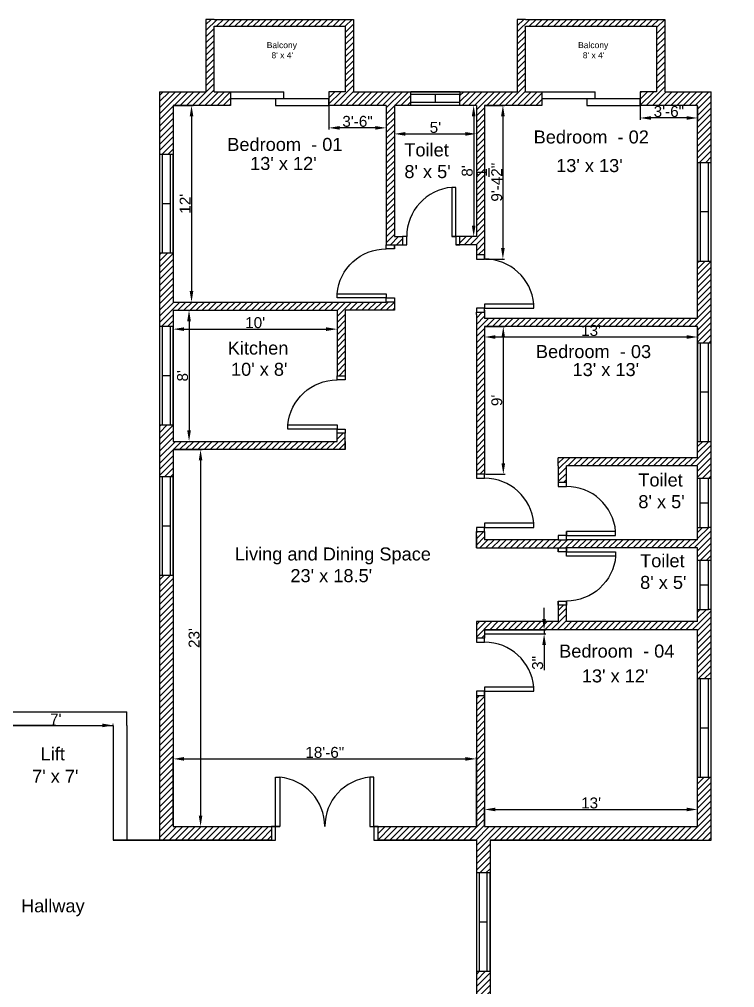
# Model space of a CAD drawing. Header units: inches. Extents: x 61297 to 163996, y 9483 to 32239.
# Drawn here: x 79090 to 79614, y 19023 to 19732 of the extents above; entities that cross this region are included whole.
import ezdxf

# ---------------------------------------------------------------- set-up
doc = ezdxf.new("R2010")
doc.units = ezdxf.units.IN
for name, color, linetype in [('door', 80, 'Continuous'), ('Doors', 230, 'Continuous'), ('Hatches', 130, 'Continuous'), ('Toiler Window', 30, 'Continuous'), ('Windows', 30, 'Continuous')]:
    doc.layers.add(name, color=color, linetype=linetype)
doc.styles.get("Standard").update_dxf_attribs({"font": 'arial.ttf'})
doc.dimstyles.new('ISO-25', dxfattribs={"dimtxt": 8, "dimasz": 8, "dimexe": 1.25, "dimexo": 0.625, "dimtad": 1, "dimlunit": 4, "dimtxsty": 'Standard', "dimcen": 2.5, "dimadec": 0, "dimazin": 0, "dimtfac": 1, "dimtmove": 0, "dimatfit": 3, "dimfxl": 1, "dimarcsym": 0})

# ---------------------------------------------------------------- blocks, each defined once
blk = doc.blocks.new('Door_Sing')
at = {"layer": 'Doors'}
for points in [[(-3, 6), (-3, 42), (-6, 42), (-6, 6), (-3, 6)], [(-38.98, 0), (-38.98, 6), (-41.98, 6), (-41.98, 0), (-38.98, 0)]]:
    blk.add_lwpolyline(points, dxfattribs=at)
blk.add_lwpolyline([(-3, 0), (0, 0), (0, 6), (-3, 6)], close=True, dxfattribs=at)
blk.add_arc((-2.84, 6), 36.14, 95.01978, 180, dxfattribs=at)
blk = doc.blocks.new('Window_Large')
at = {"layer": 'Windows'}
for p, q in [((72, 10), (0, 10)), ((0, 10), (0, 0)), ((72, 8), (0, 8)), ((36, 8), (36, 2)), ((72, 0), (72, 10)), ((0, 2), (72, 2)), ((0, 0), (72, 0))]:
    blk.add_line(p, q, dxfattribs=at)
blk = doc.blocks.new('*D67')
at = {"color": 0, "lineweight": -2, "transparency": 16777216}
for p, q in [((79203.68, 19669.11), (79217.71, 19669.11)), ((79216.46, 19661.11), (79216.46, 19533.11)), ((79203.68, 19525.11), (79217.71, 19525.11))]:
    blk.add_line(p, q, dxfattribs=at)
at = {"color": 0, "transparency": 16777216}
for points in [[(79215.13, 19661.11), (79217.79, 19661.11), (79216.46, 19669.11)], [(79215.13, 19533.11), (79217.79, 19533.11), (79216.46, 19525.11)]]:
    blk.add_solid(points, dxfattribs=at)
at = {"color": 0, "transparency": 16777216, "insert": (79211.82, 19597.11), "char_height": 8, "attachment_point": 5, "rotation": 90}
blk.add_mtext("12'", dxfattribs=at)
blk = doc.blocks.new('*D68')
at = {"color": 0, "lineweight": -2, "transparency": 16777216}
for p, q in [((79317.03, 19668.49), (79317.03, 19651.42)), ((79359.05, 19668.49), (79359.05, 19651.42)), ((79351.05, 19652.67), (79325.03, 19652.67))]:
    blk.add_line(p, q, dxfattribs=at)
at = {"color": 0, "transparency": 16777216}
for points in [[(79325.03, 19654), (79325.03, 19651.34), (79317.03, 19652.67)], [(79351.05, 19654), (79351.05, 19651.34), (79359.05, 19652.67)]]:
    blk.add_solid(points, dxfattribs=at)
at = {"color": 0, "transparency": 16777216, "insert": (79338.04, 19657.38), "char_height": 8, "attachment_point": 5}
blk.add_mtext('3\'-6"', dxfattribs=at)
blk = doc.blocks.new('*D69')
at = {"color": 0, "lineweight": -2, "transparency": 16777216}
for p, q in [((79545.03, 19668.49), (79545.03, 19658.65)), ((79587.05, 19668.49), (79587.05, 19658.65)), ((79579.05, 19659.9), (79553.03, 19659.9))]:
    blk.add_line(p, q, dxfattribs=at)
at = {"color": 0, "transparency": 16777216}
for points in [[(79553.03, 19661.23), (79553.03, 19658.57), (79545.03, 19659.9)], [(79579.05, 19661.23), (79579.05, 19658.57), (79587.05, 19659.9)]]:
    blk.add_solid(points, dxfattribs=at)
at = {"color": 0, "transparency": 16777216, "insert": (79566.04, 19664.61), "char_height": 8, "attachment_point": 5}
blk.add_mtext('3\'-6"', dxfattribs=at)
blk = doc.blocks.new('*D70')
at = {"color": 0, "lineweight": -2, "transparency": 16777216}
for p, q in [((79431.68, 19669.11), (79445.73, 19669.11)), ((79444.48, 19661.11), (79444.48, 19564.6)), ((79431.68, 19556.6), (79445.73, 19556.6))]:
    blk.add_line(p, q, dxfattribs=at)
at = {"color": 0, "transparency": 16777216}
for points in [[(79443.15, 19661.11), (79445.82, 19661.11), (79444.48, 19669.11)], [(79443.15, 19564.6), (79445.82, 19564.6), (79444.48, 19556.6)]]:
    blk.add_solid(points, dxfattribs=at)
at = {"color": 0, "transparency": 16777216, "insert": (79434.42, 19612.86), "char_height": 8, "attachment_point": 5, "rotation": 90}
blk.add_mtext('9\'-4{\\H1x;\\S1/2;}"', dxfattribs=at)
blk = doc.blocks.new('*D71')
at = {"color": 0, "lineweight": -2, "transparency": 16777216}
for p, q in [((79203.68, 19519.11), (79215.89, 19519.11)), ((79214.64, 19511.11), (79214.64, 19431.11)), ((79203.68, 19423.11), (79215.89, 19423.11))]:
    blk.add_line(p, q, dxfattribs=at)
at = {"color": 0, "transparency": 16777216}
for points in [[(79213.31, 19511.11), (79215.97, 19511.11), (79214.64, 19519.11)], [(79213.31, 19431.11), (79215.97, 19431.11), (79214.64, 19423.11)]]:
    blk.add_solid(points, dxfattribs=at)
at = {"color": 0, "transparency": 16777216, "insert": (79209.93, 19471.11), "char_height": 8, "attachment_point": 5, "rotation": 90}
blk.add_mtext("8'", dxfattribs=at)
blk = doc.blocks.new('*D72')
at = {"color": 0, "lineweight": -2, "transparency": 16777216}
for p, q in [((79203.05, 19518.49), (79203.05, 19504.04)), ((79323.05, 19518.49), (79323.05, 19504.04)), ((79211.05, 19505.29), (79315.05, 19505.29))]:
    blk.add_line(p, q, dxfattribs=at)
at = {"color": 0, "transparency": 16777216}
for points in [[(79211.05, 19506.62), (79211.05, 19503.95), (79203.05, 19505.29)], [(79315.05, 19506.62), (79315.05, 19503.95), (79323.05, 19505.29)]]:
    blk.add_solid(points, dxfattribs=at)
at = {"color": 0, "transparency": 16777216, "insert": (79263.05, 19510), "char_height": 8, "attachment_point": 5}
blk.add_mtext("10'", dxfattribs=at)
blk = doc.blocks.new('*D73')
at = {"color": 0, "lineweight": -2, "transparency": 16777216}
for p, q in [((79431.05, 19506.49), (79431.05, 19498.28)), ((79587.05, 19506.49), (79587.05, 19498.28)), ((79579.05, 19499.53), (79439.05, 19499.53))]:
    blk.add_line(p, q, dxfattribs=at)
at = {"color": 0, "transparency": 16777216}
for points in [[(79439.05, 19500.86), (79439.05, 19498.19), (79431.05, 19499.53)], [(79579.05, 19500.86), (79579.05, 19498.19), (79587.05, 19499.53)]]:
    blk.add_solid(points, dxfattribs=at)
at = {"color": 0, "transparency": 16777216, "insert": (79509.05, 19504.24), "char_height": 8, "attachment_point": 5}
blk.add_mtext("13'", dxfattribs=at)
blk = doc.blocks.new('*D74')
at = {"color": 0, "lineweight": -2, "transparency": 16777216}
for p, q in [((79431.68, 19507.11), (79446.03, 19507.11)), ((79444.78, 19499.11), (79444.78, 19407.11)), ((79431.68, 19399.11), (79446.03, 19399.11))]:
    blk.add_line(p, q, dxfattribs=at)
at = {"color": 0, "transparency": 16777216}
for points in [[(79443.44, 19499.11), (79446.11, 19499.11), (79444.78, 19507.11)], [(79443.44, 19407.11), (79446.11, 19407.11), (79444.78, 19399.11)]]:
    blk.add_solid(points, dxfattribs=at)
at = {"color": 0, "transparency": 16777216, "insert": (79440.07, 19453.11), "char_height": 8, "attachment_point": 5, "rotation": 90}
blk.add_mtext("9'", dxfattribs=at)
blk = doc.blocks.new('*D75')
at = {"color": 0, "lineweight": -2, "transparency": 16777216}
for p, q in [((79474.66, 19293.11), (79474.66, 19301.11)), ((79431.68, 19285.11), (79475.91, 19285.11)), ((79474.66, 19285.11), (79474.66, 19282.11)), ((79431.68, 19282.11), (79475.91, 19282.11)), ((79474.66, 19274.11), (79474.66, 19255.67))]:
    blk.add_line(p, q, dxfattribs=at)
at = {"color": 0, "transparency": 16777216}
for points in [[(79473.33, 19293.11), (79476, 19293.11), (79474.66, 19285.11)], [(79473.33, 19274.11), (79476, 19274.11), (79474.66, 19282.11)]]:
    blk.add_solid(points, dxfattribs=at)
at = {"color": 0, "transparency": 16777216, "insert": (79469.95, 19260.89), "char_height": 8, "attachment_point": 5, "rotation": 90}
blk.add_mtext('3"', dxfattribs=at)
blk = doc.blocks.new('*D76')
at = {"color": 0, "lineweight": -2, "transparency": 16777216}
for p, q in [((79431.05, 19141.74), (79431.05, 19154.81)), ((79439.05, 19153.56), (79579.05, 19153.56)), ((79587.05, 19141.74), (79587.05, 19154.81))]:
    blk.add_line(p, q, dxfattribs=at)
at = {"color": 0, "transparency": 16777216}
for points in [[(79439.05, 19154.9), (79439.05, 19152.23), (79431.05, 19153.56)], [(79579.05, 19154.9), (79579.05, 19152.23), (79587.05, 19153.56)]]:
    blk.add_solid(points, dxfattribs=at)
at = {"color": 0, "transparency": 16777216, "insert": (79509.05, 19158.28), "char_height": 8, "attachment_point": 5}
blk.add_mtext("13'", dxfattribs=at)
blk = doc.blocks.new('*D78')
at = {"color": 0, "lineweight": -2, "transparency": 16777216}
for p, q in [((79203.68, 19417.11), (79224.33, 19417.11)), ((79223.08, 19409.11), (79223.08, 19149.11)), ((79203.68, 19141.11), (79224.33, 19141.11))]:
    blk.add_line(p, q, dxfattribs=at)
at = {"color": 0, "transparency": 16777216}
for points in [[(79221.75, 19409.11), (79224.41, 19409.11), (79223.08, 19417.11)], [(79221.75, 19149.11), (79224.41, 19149.11), (79223.08, 19141.11)]]:
    blk.add_solid(points, dxfattribs=at)
at = {"color": 0, "transparency": 16777216, "insert": (79218.37, 19279.11), "char_height": 8, "attachment_point": 5, "rotation": 90}
blk.add_mtext("23'", dxfattribs=at)
blk = doc.blocks.new('Toilet Window')
for p, q in [((82016.8, 16081.38), (82016.8, 16117.38)), ((82016.8, 16117.38), (82026.8, 16117.38)), ((82018.8, 16081.38), (82018.8, 16117.38)), ((82024.8, 16081.38), (82024.8, 16117.38)), ((82026.8, 16081.38), (82026.8, 16117.38)), ((82018.8, 16099.38), (82024.8, 16099.38)), ((82016.8, 16081.38), (82018.8, 16081.38)), ((82018.8, 16081.38), (82024.8, 16081.38)), ((82026.8, 16081.38), (82024.8, 16081.38))]:
    blk.add_line(p, q)
blk = doc.blocks.new('*D79')
at = {"color": 0, "lineweight": -2, "transparency": 16777216}
for p, q in [((79365.05, 19668.49), (79365.05, 19647.01)), ((79425.05, 19668.49), (79425.05, 19647.01)), ((79373.05, 19648.26), (79417.05, 19648.26))]:
    blk.add_line(p, q, dxfattribs=at)
at = {"color": 0, "transparency": 16777216}
for points in [[(79373.05, 19649.59), (79373.05, 19646.92), (79365.05, 19648.26)], [(79417.05, 19649.59), (79417.05, 19646.92), (79425.05, 19648.26)]]:
    blk.add_solid(points, dxfattribs=at)
at = {"color": 0, "transparency": 16777216, "insert": (79395.05, 19652.95), "char_height": 8, "attachment_point": 5}
blk.add_mtext("5'", dxfattribs=at)
blk = doc.blocks.new('*D80')
at = {"color": 0, "lineweight": -2, "transparency": 16777216}
for p, q in [((79424.43, 19669.11), (79421.84, 19669.11)), ((79423.09, 19661.11), (79423.09, 19581.11)), ((79424.43, 19573.11), (79421.84, 19573.11))]:
    blk.add_line(p, q, dxfattribs=at)
at = {"color": 0, "transparency": 16777216}
for points in [[(79421.76, 19661.11), (79424.42, 19661.11), (79423.09, 19669.11)], [(79421.76, 19581.11), (79424.42, 19581.11), (79423.09, 19573.11)]]:
    blk.add_solid(points, dxfattribs=at)
at = {"color": 0, "transparency": 16777216, "insert": (79418.38, 19621.11), "char_height": 8, "attachment_point": 5, "rotation": 90}
blk.add_mtext("8'", dxfattribs=at)
blk = doc.blocks.new('*D85')
at = {"color": 0, "lineweight": -2, "transparency": 16777216}
for p, q in [((79075.05, 19215.74), (79075.05, 19216.36)), ((79083.05, 19215.11), (79151.05, 19215.11)), ((79159.05, 19215.74), (79159.05, 19216.36))]:
    blk.add_line(p, q, dxfattribs=at)
at = {"color": 0, "transparency": 16777216}
for points in [[(79083.05, 19216.45), (79083.05, 19213.78), (79075.05, 19215.11)], [(79151.05, 19216.45), (79151.05, 19213.78), (79159.05, 19215.11)]]:
    blk.add_solid(points, dxfattribs=at)
at = {"color": 0, "transparency": 16777216, "insert": (79117.05, 19219.74), "char_height": 8, "attachment_point": 5}
blk.add_mtext("7'", dxfattribs=at)
blk = doc.blocks.new('*D86')
at = {"color": 0, "lineweight": -2, "transparency": 16777216}
for p, q in [((79203.05, 19141.74), (79203.05, 19191.86)), ((79211.05, 19190.61), (79417.05, 19190.61)), ((79425.05, 19141.74), (79425.05, 19191.86))]:
    blk.add_line(p, q, dxfattribs=at)
at = {"color": 0, "transparency": 16777216}
for points in [[(79211.05, 19191.95), (79211.05, 19189.28), (79203.05, 19190.61)], [(79417.05, 19191.95), (79417.05, 19189.28), (79425.05, 19190.61)]]:
    blk.add_solid(points, dxfattribs=at)
at = {"color": 0, "transparency": 16777216, "insert": (79314.05, 19195.32), "char_height": 8, "attachment_point": 5}
blk.add_mtext('18\'-6"', dxfattribs=at)

msp = doc.modelspace()

# ---------------------------------------------------------------- hatches: boundary and pattern name
at = {"layer": 'Hatches'}
h = msp.add_hatch(dxfattribs=at)
h.set_pattern_fill('ANSI31', color=256)
h.paths.add_polyline_path([(78689.062, 19674.113), (78689.051, 19674.113), (78689.051, 19679.113), (78677.051, 19679.113), (78677.051, 19727.113), (78773.051, 19727.113), (78773.051, 19679.113), (78761.051, 19679.113), (78761.039, 19674.113), (78761.051, 19674.113), (78761.051, 19669.113), (78803.051, 19669.113), (78803.051, 19559.602), (78809.051, 19559.602), (78809.051, 19567.113), (78812.051, 19567.113), (78815.051, 19567.113), (78815.051, 19573.113), (78809.051, 19573.113), (78809.051, 19669.113), (78821.051, 19669.113), (78821.051, 19679.113), (78778.051, 19679.113), (78778.051, 19732.113), (78672.051, 19732.113), (78672.051, 19679.113), (78647.051, 19679.113), (78637.051, 19679.113), (78637.051, 19627.113), (78647.051, 19627.113), (78647.051, 19669.113), (78689.074, 19669.113)])
h.paths.add_polyline_path([(78647.051, 19555.113), (78637.051, 19555.113), (78637.051, 19495.113), (78647.051, 19495.113), (78647.051, 19507.113), (78803.051, 19507.113), (78803.051, 19411.113), (78803.051, 19405.113), (78803.051, 19399.113), (78809.051, 19399.113), (78809.051, 19516.113), (78809.051, 19517.625), (78803.051, 19517.625), (78803.051, 19513.113), (78647.051, 19513.113)])
h.paths.add_polyline_path([(78917.062, 19674.113), (78917.051, 19674.113), (78917.051, 19679.113), (78905.051, 19679.113), (78905.051, 19727.113), (79001.051, 19727.113), (79001.051, 19679.113), (78989.051, 19679.113), (78989.051, 19669.113), (79031.051, 19669.113), (79031.051, 19633.113), (79041.051, 19633.113), (79041.051, 19679.113), (79007.051, 19679.113), (79007.051, 19732.113), (79001.051, 19732.113), (78905.051, 19732.113), (78899.051, 19732.113), (78899.051, 19679.113), (78857.051, 19679.113), (78857.051, 19677.113), (78857.051, 19671.113), (78857.051, 19669.113), (78869.051, 19669.113), (78869.051, 19573.113), (78857.027, 19573.113), (78857.027, 19567.113), (78875.051, 19567.113), (78875.051, 19669.113), (78917.074, 19669.113)])
h.paths.add_polyline_path([(79041.051, 19561.113), (79031.051, 19561.113), (79031.051, 19525.113), (78875.051, 19525.113), (78869.051, 19525.137), (78869.051, 19519.113), (78905.051, 19519.113), (78905.051, 19471.113), (78911.051, 19471.113), (78911.051, 19519.113), (79031.051, 19519.113), (79031.051, 19507.113), (79041.051, 19507.113)])
h.paths.add_polyline_path([(79041.051, 19435.113), (79031.051, 19435.113), (79031.051, 19423.113), (78911.051, 19423.113), (78911.051, 19429.137), (78905.051, 19429.137), (78905.051, 19426.113), (78905.051, 19417.113), (79031.051, 19417.113), (79031.051, 19397.113), (79041.051, 19397.113)])
h.paths.add_polyline_path([(78749.051, 19411.113), (78647.051, 19411.113), (78647.051, 19423.113), (78637.051, 19423.113), (78637.051, 19396.113), (78647.051, 19396.113), (78647.051, 19405.113), (78743.051, 19405.113), (78743.051, 19399.09), (78749.051, 19399.09), (78749.051, 19405.113)])
h.paths.add_polyline_path([(78809.051, 19357.137), (78803.051, 19357.137), (78803.051, 19351.113), (78749.051, 19351.113), (78749.051, 19354.113), (78749.051, 19357.113), (78743.051, 19357.113), (78743.051, 19351.113), (78647.051, 19351.113), (78647.051, 19360.113), (78645.051, 19360.113), (78639.051, 19360.113), (78637.051, 19360.113), (78637.051, 19336.113), (78647.051, 19336.113), (78647.051, 19345.113), (78743.051, 19345.113), (78749.051, 19345.113), (78809.051, 19345.113)])
h.paths.add_polyline_path([(78809.051, 19291.113), (78803.051, 19291.113), (78749.051, 19291.113), (78749.051, 19303.137), (78743.051, 19303.137), (78743.051, 19291.113), (78647.051, 19291.113), (78647.051, 19300.113), (78645.051, 19300.113), (78639.051, 19300.113), (78637.051, 19300.113), (78637.051, 19131.113), (78647.051, 19131.113), (78799.051, 19131.113), (78799.051, 19107.113), (78809.051, 19107.113), (78809.051, 19131.113), (78881.074, 19131.113), (78881.074, 19141.113), (78809.051, 19141.113), (78809.051, 19237.113), (78803.051, 19237.113), (78803.051, 19141.113), (78647.051, 19141.113), (78647.051, 19285.113), (78803.051, 19285.113), (78803.051, 19279.09), (78809.051, 19279.09)])
h.paths.add_polyline_path([(79041.051, 19325.113), (79031.051, 19325.113), (79031.051, 19141.113), (78959.027, 19141.113), (78959.027, 19135.113), (78959.027, 19131.113), (79041.051, 19131.113)])
h.paths.add_polyline_path([(78809.051, 19035.113), (78799.051, 19035.113), (78799.051, 19011.113), (78647.051, 19011.113), (78637.051, 19011.113), (78637.051, 18842.113), (78647.051, 18842.113), (78647.051, 18851.113), (78743.051, 18851.113), (78743.051, 18839.09), (78749.051, 18839.09), (78749.051, 18851.113), (78803.051, 18851.113), (78809.051, 18851.113), (78809.051, 18863.137), (78803.051, 18863.137), (78803.051, 18860.113), (78803.051, 18857.113), (78647.051, 18857.113), (78647.051, 19001.113), (78803.051, 19001.113), (78803.051, 18905.113), (78809.051, 18905.113), (78809.051, 19001.113), (78881.074, 19001.113), (78881.074, 19011.113), (78809.051, 19011.113)])
h.paths.add_polyline_path([(79041.051, 19011.113), (78959.027, 19011.113), (78959.027, 19007.113), (78959.027, 19001.113), (79031.051, 19001.113), (79031.051, 18817.113), (79041.051, 18817.113), (79041.051, 18827.113), (79081.051, 18827.113), (79081.051, 18837.113), (79041.051, 18837.113)])
h.paths.add_polyline_path([(79275.074, 19007.113), (79275.074, 19011.113), (79193.051, 19011.113), (79193.051, 18837.113), (79153.051, 18837.113), (79153.051, 18827.113), (79193.051, 18827.113), (79193.051, 18817.113), (79203.051, 18817.113), (79203.051, 19001.113), (79275.074, 19001.113)])
h.paths.add_polyline_path([(78647.051, 18806.113), (78645.051, 18806.113), (78639.051, 18806.113), (78637.051, 18806.113), (78637.051, 18782.113), (78647.051, 18782.113), (78647.051, 18791.113), (78743.051, 18791.113), (78749.051, 18791.113), (78803.051, 18791.113), (78803.051, 18785.09), (78809.051, 18785.09), (78809.051, 18797.113), (78749.051, 18797.113), (78743.051, 18797.113), (78647.051, 18797.113)])
h.paths.add_polyline_path([(78749.051, 18749.137), (78743.051, 18749.137), (78743.051, 18737.113), (78647.051, 18737.113), (78647.051, 18746.113), (78645.051, 18746.113), (78639.051, 18746.113), (78637.051, 18746.113), (78637.051, 18719.113), (78647.051, 18719.113), (78647.051, 18731.113), (78749.051, 18731.113), (78749.051, 18737.113)])
h.paths.add_polyline_path([(78809.051, 18743.113), (78803.051, 18743.113), (78803.051, 18737.113), (78803.051, 18731.113), (78803.051, 18635.113), (78647.051, 18635.113), (78647.051, 18647.113), (78637.051, 18647.113), (78637.051, 18587.113), (78647.051, 18587.113), (78647.051, 18629.113), (78803.051, 18629.113), (78803.051, 18624.602), (78809.051, 18624.602), (78809.051, 18626.113)])
h.paths.add_polyline_path([(78689.074, 18473.113), (78647.051, 18473.113), (78647.051, 18515.113), (78637.051, 18515.113), (78637.051, 18463.113), (78672.051, 18463.113), (78672.051, 18410.113), (78677.051, 18410.113), (78773.051, 18410.113), (78778.051, 18410.113), (78778.051, 18463.113), (78821.051, 18463.113), (78821.051, 18473.113), (78809.051, 18473.113), (78809.051, 18569.113), (78827.074, 18569.113), (78827.074, 18575.113), (78809.051, 18575.113), (78809.051, 18582.625), (78803.051, 18582.625), (78803.051, 18473.113), (78761.027, 18473.113), (78761.039, 18468.113), (78761.074, 18468.113), (78761.074, 18463.113), (78773.051, 18463.113), (78773.051, 18415.113), (78677.051, 18415.113), (78677.051, 18463.113), (78689.051, 18463.113)])
h.paths.add_polyline_path([(78917.074, 18473.113), (78875.051, 18473.113), (78875.051, 18575.113), (78869.051, 18575.113), (78869.051, 18569.113), (78869.051, 18473.113), (78857.051, 18473.113), (78857.051, 18471.113), (78857.051, 18465.113), (78857.051, 18463.113), (78900.051, 18463.113), (78900.051, 18410.113), (78905.051, 18410.113), (79001.051, 18410.113), (79006.051, 18410.113), (79006.051, 18463.113), (79041.051, 18463.113), (79041.051, 18509.113), (79031.051, 18509.113), (79031.051, 18473.113), (78989.027, 18473.113), (78989.039, 18468.113), (78989.074, 18468.113), (78989.074, 18463.113), (79001.051, 18463.113), (79001.051, 18415.113), (78905.051, 18415.113), (78905.051, 18463.113), (78917.051, 18463.113)])
h.paths.add_polyline_path([(79041.051, 18635.113), (79031.051, 18635.113), (79031.051, 18623.113), (78911.051, 18623.113), (78911.051, 18671.113), (78905.051, 18671.113), (78905.051, 18623.113), (78869.051, 18623.113), (78869.051, 18617.09), (78875.051, 18617.09), (79031.051, 18617.113), (79031.051, 18581.113), (79041.051, 18581.113)])
h.paths.add_polyline_path([(79041.051, 18745.113), (79031.051, 18745.113), (79031.051, 18725.113), (78905.051, 18725.113), (78905.051, 18713.09), (78911.051, 18713.09), (78911.051, 18719.113), (79031.051, 18719.113), (79031.051, 18707.113), (79041.051, 18707.113)])
h.paths.add_polyline_path([(79329.051, 18725.113), (79203.051, 18725.113), (79203.051, 18745.113), (79193.051, 18745.113), (79193.051, 18707.113), (79203.051, 18707.113), (79203.051, 18719.113), (79323.051, 18719.113), (79323.051, 18713.113), (79323.051, 18710.892), (79329.051, 18710.892)])
h.paths.add_polyline_path([(79203.051, 18617.113), (79359.051, 18617.113), (79365.051, 18617.09), (79365.051, 18623.113), (79329.051, 18623.113), (79329.051, 18668.915), (79323.051, 18668.915), (79323.051, 18623.113), (79203.051, 18623.113), (79203.051, 18635.113), (79193.051, 18635.113), (79193.051, 18581.113), (79203.051, 18581.113)])
h.paths.add_polyline_path([(79203.051, 18509.113), (79193.051, 18509.113), (79193.051, 18463.113), (79228.051, 18463.113), (79228.051, 18410.113), (79233.051, 18410.113), (79329.051, 18410.113), (79334.051, 18410.113), (79334.051, 18463.113), (79377.051, 18463.113), (79377.051, 18473.113), (79365.051, 18473.113), (79365.051, 18569.113), (79383.074, 18569.113), (79383.074, 18575.113), (79365.051, 18575.113), (79359.051, 18575.113), (79359.051, 18473.113), (79317.027, 18473.113), (79317.039, 18468.113), (79317.051, 18468.113), (79317.051, 18463.113), (79329.051, 18463.113), (79329.051, 18415.113), (79233.051, 18415.113), (79233.051, 18463.113), (79245.051, 18463.113), (79245.051, 18473.113), (79203.051, 18473.113)])
h.paths.add_polyline_path([(79473.074, 18473.113), (79431.051, 18473.113), (79431.051, 18582.625), (79425.051, 18582.625), (79425.051, 18575.113), (79425.051, 18569.113), (79425.051, 18473.113), (79413.051, 18473.113), (79413.051, 18471.113), (79413.051, 18465.113), (79413.051, 18463.113), (79456.051, 18463.113), (79456.051, 18410.113), (79461.051, 18410.113), (79557.051, 18410.113), (79562.051, 18410.113), (79562.051, 18463.113), (79597.051, 18463.113), (79597.051, 18515.113), (79587.051, 18515.113), (79587.051, 18473.113), (79545.027, 18473.113), (79545.039, 18468.113), (79545.074, 18468.113), (79545.074, 18463.113), (79557.051, 18463.113), (79557.051, 18415.113), (79461.051, 18415.113), (79461.051, 18463.113), (79473.051, 18463.113)])
h.paths.add_polyline_path([(79597.051, 18647.113), (79587.051, 18647.113), (79587.051, 18635.113), (79431.051, 18635.113), (79431.051, 18731.113), (79431.051, 18737.113), (79431.051, 18743.113), (79425.051, 18743.113), (79425.051, 18626.113), (79425.051, 18624.602), (79431.051, 18624.602), (79431.051, 18629.113), (79587.051, 18629.113), (79587.051, 18587.113), (79597.051, 18587.113)])
h.paths.add_polyline_path([(79597.051, 18746.113), (79595.051, 18746.113), (79589.051, 18746.113), (79587.051, 18746.113), (79587.051, 18737.113), (79491.051, 18737.113), (79491.051, 18749.137), (79485.051, 18749.137), (79485.051, 18737.113), (79485.051, 18731.113), (79587.051, 18731.113), (79587.051, 18719.113), (79597.051, 18719.113)])
h.paths.add_polyline_path([(79597.051, 18806.113), (79595.051, 18806.113), (79589.051, 18806.113), (79587.051, 18806.113), (79587.051, 18797.113), (79491.051, 18797.113), (79485.051, 18797.113), (79425.051, 18797.113), (79425.051, 18785.09), (79431.051, 18785.09), (79431.051, 18791.113), (79485.051, 18791.113), (79491.051, 18791.113), (79587.051, 18791.113), (79587.051, 18782.113), (79597.051, 18782.113)])
h.paths.add_polyline_path([(79597.051, 19011.113), (79587.051, 19011.113), (79435.051, 19011.113), (79435.051, 19035.113), (79425.051, 19035.113), (79425.051, 19011.113), (79353.027, 19011.113), (79353.027, 19001.113), (79425.051, 19001.113), (79425.051, 18905.113), (79431.051, 18905.113), (79431.051, 19001.113), (79587.051, 19001.113), (79587.051, 18965.113), (79597.051, 18965.113)])
h.paths.add_polyline_path([(79597.051, 18893.113), (79587.051, 18893.113), (79587.051, 18857.113), (79431.051, 18857.113), (79431.051, 18860.113), (79431.051, 18863.137), (79425.051, 18863.137), (79425.051, 18851.113), (79431.051, 18851.113), (79485.051, 18851.113), (79485.051, 18839.09), (79491.051, 18839.09), (79491.051, 18851.113), (79587.051, 18851.113), (79587.051, 18842.113), (79597.051, 18842.113)])
h.paths.add_polyline_path([(79377.051, 19679.113), (79335.051, 19679.113), (79335.051, 19732.113), (79329.051, 19732.113), (79233.051, 19732.113), (79227.051, 19732.113), (79227.051, 19679.113), (79193.051, 19679.113), (79193.051, 19633.113), (79203.051, 19633.113), (79203.051, 19669.113), (79245.074, 19669.113), (79245.062, 19674.113), (79245.051, 19674.113), (79245.051, 19679.113), (79233.051, 19679.113), (79233.051, 19727.113), (79329.051, 19727.113), (79329.051, 19679.113), (79317.051, 19679.113), (79317.039, 19674.113), (79317.051, 19674.113), (79317.051, 19669.113), (79359.051, 19669.113), (79359.051, 19567.113), (79365.051, 19567.113), (79368.051, 19567.113), (79371.051, 19567.113), (79371.051, 19573.113), (79365.051, 19573.113), (79365.051, 19669.113), (79377.051, 19669.113)])
h.paths.add_polyline_path([(79473.051, 19679.113), (79461.051, 19679.113), (79461.051, 19727.113), (79557.051, 19727.113), (79557.051, 19679.113), (79545.051, 19679.113), (79545.039, 19674.113), (79545.051, 19674.113), (79545.051, 19669.113), (79587.051, 19669.113), (79587.051, 19627.113), (79597.051, 19627.113), (79597.051, 19679.113), (79563.051, 19679.113), (79563.051, 19732.113), (79557.051, 19732.113), (79461.051, 19732.113), (79455.051, 19732.113), (79455.051, 19679.113), (79413.051, 19679.113), (79413.051, 19677.113), (79413.051, 19671.113), (79413.051, 19669.113), (79425.051, 19669.113), (79425.051, 19573.113), (79413.027, 19573.113), (79413.027, 19567.113), (79425.051, 19567.113), (79425.051, 19559.602), (79431.051, 19559.602), (79431.051, 19669.113), (79473.074, 19669.113), (79473.062, 19674.113), (79473.051, 19674.113)])
h.paths.add_polyline_path([(79597.051, 19555.113), (79587.051, 19555.113), (79587.051, 19513.113), (79431.051, 19513.113), (79431.051, 19517.625), (79425.051, 19517.625), (79425.051, 19516.113), (79425.051, 19399.113), (79431.051, 19399.113), (79431.051, 19507.113), (79587.051, 19507.113), (79587.051, 19495.113), (79597.051, 19495.113)])
h.paths.add_polyline_path([(79365.051, 19525.137), (79359.051, 19525.137), (79203.051, 19525.113), (79203.051, 19561.113), (79193.051, 19561.113), (79193.051, 19507.113), (79203.051, 19507.113), (79203.051, 19519.113), (79323.051, 19519.113), (79323.051, 19471.113), (79329.051, 19471.113), (79329.051, 19519.113), (79365.051, 19519.113)])
h.paths.add_polyline_path([(79329.051, 19429.137), (79323.051, 19429.137), (79323.051, 19423.113), (79203.051, 19423.113), (79203.051, 19435.113), (79193.051, 19435.113), (79193.051, 19397.113), (79203.051, 19397.113), (79203.051, 19417.113), (79329.051, 19417.113)])
h.paths.add_polyline_path([(79597.051, 19423.113), (79587.051, 19423.113), (79587.051, 19411.113), (79485.051, 19411.113), (79485.051, 19405.113), (79485.051, 19393.09), (79491.051, 19393.09), (79491.051, 19405.113), (79587.051, 19405.113), (79587.051, 19396.113), (79597.051, 19396.113)])
h.paths.add_polyline_path([(79597.051, 19360.113), (79595.051, 19360.113), (79589.051, 19360.113), (79587.051, 19360.113), (79587.051, 19351.113), (79491.051, 19351.113), (79485.051, 19351.113), (79431.051, 19351.113), (79431.051, 19357.137), (79425.051, 19357.137), (79425.051, 19345.113), (79485.051, 19345.113), (79491.051, 19345.113), (79587.051, 19345.113), (79587.051, 19336.113), (79597.051, 19336.113)])
h.paths.add_polyline_path([(79491.051, 19303.137), (79485.051, 19303.137), (79485.051, 19291.113), (79431.051, 19291.113), (79425.051, 19291.113), (79425.051, 19285.113), (79425.051, 19282.113), (79425.051, 19279.09), (79431.051, 19279.09), (79431.051, 19282.113), (79431.051, 19285.113), (79587.051, 19285.113), (79587.051, 19249.113), (79597.051, 19249.113), (79597.051, 19300.113), (79595.051, 19300.113), (79589.051, 19300.113), (79587.051, 19300.113), (79587.051, 19291.113), (79491.051, 19291.113)])
h.paths.add_polyline_path([(79597.051, 19177.113), (79587.051, 19177.113), (79587.051, 19141.113), (79431.051, 19141.113), (79431.051, 19237.113), (79425.051, 19237.113), (79425.051, 19141.113), (79353.027, 19141.113), (79353.027, 19131.113), (79425.051, 19131.113), (79425.051, 19107.113), (79435.051, 19107.113), (79435.051, 19131.113), (79587.051, 19131.113), (79597.051, 19131.113)])
h.paths.add_polyline_path([(79275.074, 19141.113), (79203.051, 19141.113), (79203.051, 19325.113), (79193.051, 19325.113), (79193.051, 19131.113), (79275.074, 19131.113), (79275.074, 19135.113)])
h.paths.add_polyline_path([(81197.051, 19549.113), (81197.051, 19555.113), (81191.051, 19555.113), (81191.051, 19549.113), (81047.051, 19549.113), (81047.051, 19579.113), (81037.051, 19579.113), (81037.051, 18463.113), (81997.051, 18463.113), (81997.051, 19300.113), (81995.051, 19300.113), (81989.051, 19300.113), (81987.051, 19300.113), (81987.051, 19291.113), (81987.051, 18473.113), (81047.051, 18473.113), (81047.051, 19543.113), (81191.051, 19543.113), (81197.051, 19543.113)])
h.paths.add_polyline_path([(81373.051, 19679.113), (81037.051, 19679.113), (81037.051, 19651.113), (81047.051, 19651.113), (81047.051, 19669.113), (81191.051, 19669.113), (81191.051, 19597.09), (81197.051, 19597.09), (81197.051, 19669.113), (81373.051, 19669.113)])
h.paths.add_polyline_path([(81867.051, 19679.113), (81661.051, 19679.113), (81661.051, 19669.113), (81813.051, 19669.113), (81813.051, 19504.09), (81819.051, 19504.09), (81819.051, 19669.113), (81867.051, 19669.113)])
h.paths.add_polyline_path([(81997.051, 19471.113), (81987.051, 19471.113), (81987.051, 19453.113), (81819.051, 19453.113), (81819.051, 19462.113), (81813.051, 19462.113), (81813.051, 19447.113), (81837.051, 19447.113), (81837.051, 19435.113), (81843.051, 19435.113), (81843.051, 19447.113), (81987.051, 19447.113), (81987.051, 19435.113), (81997.051, 19435.113)], flags=17)
h.paths.add_polyline_path([(81997.051, 19363.113), (81987.051, 19363.113), (81987.051, 19351.113), (81843.051, 19351.113), (81843.051, 19393.137), (81837.051, 19393.137), (81837.051, 19345.113), (81987.051, 19345.113), (81987.051, 19336.113), (81997.051, 19336.113)], flags=17)
h.paths.add_polyline_path([(81987.051, 19291.113), (81891.051, 19291.113), (81891.051, 19297.113), (81885.051, 19297.113), (81885.051, 19291.113), (81885.051, 19285.113), (81987.051, 19285.113)], flags=17)
h.paths.add_polyline_path([(81891.051, 19345.113), (81885.051, 19345.113), (81885.051, 19339.09), (81891.051, 19339.09)], flags=16)
h.paths.add_polyline_path([(81997.051, 19679.113), (81939.051, 19679.113), (81939.051, 19669.113), (81987.051, 19669.113), (81987.051, 19651.113), (81997.051, 19651.113)])
h.paths.add_polyline_path([(81997.051, 19579.113), (81987.051, 19579.113), (81987.051, 19543.113), (81997.051, 19543.113)], flags=0)

# ---------------------------------------------------------------- linework, layer by layer
for p, q in [((79233.051, 19732.113), (79227.051, 19732.113)), ((79227.051, 19732.113), (79227.051, 19679.113)), ((79233.051, 19732.113), (79329.051, 19732.113)), ((79329.051, 19732.113), (79335.051, 19732.113)), ((79335.051, 19732.113), (79335.051, 19679.113)), ((79461.051, 19732.113), (79455.051, 19732.113)), ((79455.051, 19732.113), (79455.051, 19679.113)), ((79461.051, 19732.113), (79557.051, 19732.113)), ((79557.051, 19732.113), (79563.051, 19732.113)), ((79563.051, 19732.113), (79563.051, 19679.113)), ((79233.051, 19679.113), (79233.051, 19727.113)), ((79233.051, 19727.113), (79329.051, 19727.113)), ((79329.051, 19727.113), (79329.051, 19679.113)), ((79461.051, 19679.113), (79461.051, 19727.113)), ((79461.051, 19727.113), (79557.051, 19727.113)), ((79557.051, 19727.113), (79557.051, 19679.113)), ((79193.051, 19679.113), (79193.051, 19131.113)), ((79193.051, 19679.113), (79227.051, 19679.113)), ((79233.051, 19679.113), (79245.051, 19679.113)), ((79245.051, 19679.113), (79245.074, 19669.113)), ((79317.051, 19679.113), (79317.027, 19669.113)), ((79329.051, 19679.113), (79317.051, 19679.113)), ((79335.051, 19679.113), (79455.051, 19679.113)), ((79461.051, 19679.113), (79473.051, 19679.113)), ((79473.051, 19679.113), (79473.074, 19669.113)), ((79545.051, 19679.113), (79545.027, 19669.113)), ((79557.051, 19679.113), (79545.051, 19679.113)), ((79563.051, 19679.113), (79597.051, 19679.113)), ((79597.051, 19131.113), (79597.051, 19679.113)), ((79245.074, 19669.113), (79203.051, 19669.113)), ((79203.051, 19669.113), (79203.051, 19525.113)), ((79359.051, 19669.113), (79317.027, 19669.113)), ((79359.051, 19669.113), (79359.051, 19567.113)), ((79425.051, 19669.113), (79365.051, 19669.113)), ((79425.051, 19669.113), (79425.051, 19573.113)), ((79473.074, 19669.113), (79431.051, 19669.113)), ((79431.051, 19669.113), (79431.051, 19556.602)), ((79587.051, 19669.113), (79545.027, 19669.113)), ((79587.051, 19513.113), (79587.051, 19669.113)), ((79425.051, 19573.113), (79407.027, 19573.113)), ((79425.051, 19567.113), (79410.027, 19567.113)), ((79425.051, 19567.113), (79425.051, 19556.602)), ((79365.051, 19528.137), (79365.051, 19525.113)), ((79203.051, 19525.113), (79359.051, 19525.113)), ((79203.051, 19519.113), (79203.051, 19423.113)), ((79203.051, 19519.113), (79323.051, 19519.113)), ((79323.051, 19519.113), (79323.051, 19471.113)), ((79365.051, 19519.113), (79329.051, 19519.113)), ((79329.051, 19519.113), (79329.051, 19471.113)), ((79365.051, 19525.113), (79365.051, 19519.113)), ((79431.051, 19519.113), (79431.051, 19513.113)), ((79425.051, 19516.113), (79425.051, 19517.625)), ((79425.051, 19516.113), (79425.051, 19396.113)), ((79587.051, 19513.113), (79431.051, 19513.113)), ((79587.051, 19507.113), (79431.051, 19507.113)), ((79431.051, 19507.113), (79431.051, 19399.113)), ((79587.051, 19411.113), (79587.051, 19507.113)), ((79323.051, 19423.113), (79323.051, 19429.137)), ((79329.051, 19417.113), (79329.051, 19429.137)), ((79329.051, 19423.113), (79329.051, 19417.113)), ((79203.051, 19417.113), (79203.051, 19141.113)), ((79329.051, 19417.113), (79203.051, 19417.113)), ((79587.051, 19411.113), (79485.051, 19411.113)), ((79485.051, 19405.113), (79485.051, 19411.113)), ((79485.051, 19405.113), (79485.051, 19390.09)), ((79587.051, 19405.113), (79491.051, 19405.113)), ((79491.051, 19390.09), (79491.051, 19405.113)), ((79587.051, 19351.113), (79587.051, 19405.113)), ((79425.051, 19345.113), (79425.051, 19357.137)), ((79431.051, 19357.137), (79431.051, 19351.113)), ((79491.051, 19351.113), (79491.051, 19357.113)), ((79425.051, 19354.113), (79425.051, 19345.113)), ((79425.051, 19351.113), (79425.051, 19345.113)), ((79485.051, 19351.113), (79431.051, 19351.113)), ((79485.051, 19354.113), (79485.051, 19351.113)), ((79587.051, 19351.113), (79491.051, 19351.113)), ((79425.051, 19345.113), (79485.051, 19345.113)), ((79485.051, 19345.113), (79485.051, 19342.113)), ((79491.051, 19339.113), (79491.051, 19345.113)), ((79587.051, 19345.113), (79491.051, 19345.113)), ((79587.051, 19291.113), (79587.051, 19345.113)), ((79485.051, 19306.137), (79485.051, 19291.113)), ((79491.051, 19291.113), (79491.051, 19306.137)), ((79425.051, 19291.113), (79425.051, 19282.113)), ((79431.051, 19291.113), (79425.051, 19291.113)), ((79425.051, 19291.113), (79425.051, 19285.113)), ((79425.051, 19285.113), (79425.051, 19279.09)), ((79485.051, 19291.113), (79431.051, 19291.113)), ((79587.051, 19285.113), (79431.051, 19285.113)), ((79431.051, 19285.113), (79431.051, 19282.113)), ((79587.051, 19291.113), (79491.051, 19291.113)), ((79587.051, 19141.113), (79587.051, 19285.113)), ((79431.051, 19282.113), (79431.051, 19279.09)), ((79431.051, 19243.113), (79431.051, 19141.113)), ((79425.051, 19240.113), (79425.051, 19141.113)), ((79065.051, 19225.113), (79169.051, 19225.113)), ((79169.051, 19215.113), (79169.051, 19225.113)), ((79117.051, 19215.113), (79075.051, 19215.113)), ((79117.051, 19215.113), (79159.051, 19215.113)), ((79159.051, 19215.113), (79159.051, 19131.113)), ((79169.051, 19215.113), (79169.051, 19131.113)), ((79203.051, 19141.113), (79281.074, 19141.113)), ((79347.027, 19141.113), (79425.051, 19141.113)), ((79431.051, 19141.113), (79587.051, 19141.113)), ((79275.074, 19131.113), (79159.051, 19131.113)), ((79159.051, 19131.113), (79275.074, 19131.113)), ((79159.051, 19131.113), (79193.051, 19131.113)), ((79190.051, 19131.113), (79164.051, 19131.113)), ((79193.051, 19131.113), (79278.074, 19131.113)), ((79350.027, 19131.113), (79425.051, 19131.113)), ((79425.051, 19131.113), (79353.027, 19131.113)), ((79353.027, 19131.113), (79425.051, 19131.113)), ((79425.051, 19131.113), (79425.051, 19011.113)), ((79435.051, 19131.113), (79587.051, 19131.113)), ((79587.051, 19131.113), (79435.051, 19131.113)), ((79435.051, 19131.113), (79587.051, 19131.113)), ((79435.051, 19131.113), (79435.051, 19011.113)), ((79587.051, 19131.113), (79597.051, 19131.113))]:
    msp.add_line(p, q)
for points in [[(79365.051, 19669.113), (79365.051, 19573.113), (79371.051, 19573.113)], [(79365.051, 19564.113), (79365.051, 19567.113), (79368.051, 19567.113), (79371.051, 19567.113)], [(79203.051, 19423.113), (79323.051, 19423.113)]]:
    msp.add_lwpolyline(points)
at = {"layer": 'door'}
for p, q in [((79245.051, 19679.113), (79284.051, 19679.113)), ((79245.051, 19679.113), (79245.051, 19674.113)), ((79284.051, 19674.113), (79284.051, 19679.113)), ((79473.051, 19679.113), (79512.051, 19679.113)), ((79473.051, 19679.113), (79473.051, 19674.113)), ((79512.051, 19674.113), (79512.051, 19679.113)), ((79245.051, 19674.113), (79284.051, 19674.113)), ((79278.051, 19674.113), (79317.051, 19674.113)), ((79278.051, 19674.113), (79278.051, 19669.113)), ((79278.051, 19669.113), (79317.051, 19669.113)), ((79317.051, 19669.113), (79317.051, 19674.113)), ((79473.051, 19674.113), (79512.051, 19674.113)), ((79506.051, 19674.113), (79545.051, 19674.113)), ((79506.051, 19674.113), (79506.051, 19669.113)), ((79506.051, 19669.113), (79545.051, 19669.113)), ((79545.051, 19669.113), (79545.051, 19674.113))]:
    msp.add_line(p, q, dxfattribs=at)
at = {"layer": 'Doors'}
for p, q in [((79350.027, 19145.113), (79350.027, 19151.113)), ((79350.027, 19141.113), (79350.027, 19145.113))]:
    msp.add_line(p, q, dxfattribs=at)
for points in [[(79275.074, 19131.113), (79278.074, 19131.113), (79278.074, 19135.113), (79278.074, 19141.113), (79278.074, 19177.113), (79281.074, 19177.113), (79281.074, 19141.113), (79278.074, 19141.113), (79275.074, 19141.113), (79275.074, 19135.113)], [(79350.027, 19131.113), (79353.027, 19131.113), (79353.027, 19141.113), (79350.027, 19141.113), (79350.027, 19177.113), (79347.027, 19177.113), (79347.027, 19141.113), (79350.027, 19141.113), (79350.027, 19137.113)]]:
    msp.add_lwpolyline(points, close=True, dxfattribs=at)
msp.add_lwpolyline([(79347.027, 19177.113, 0.3887794), (79314.051, 19141.113, 0.3887794), (79281.074, 19177.113)], format="xyb", dxfattribs=at)

# ---------------------------------------------------------------- block references
at = {"rotation": 270}
for name, p in [('Window_Large', (79193.051, 19633.113)), ('Window_Large', (79587.051, 19627.113)), ('Door_Sing', (79425.051, 19517.625)), ('Window_Large', (79193.051, 19507.113)), ('Window_Large', (79193.051, 19507.113)), ('Window_Large', (79587.051, 19495.113)), ('Door_Sing', (79425.051, 19357.137)), ('Window_Large', (79193.051, 19397.113)), ('Door_Sing', (79485.051, 19351.113)), ('Door_Sing', (79425.051, 19237.113)), ('Window_Large', (79587.051, 19249.113)), ('Window_Large', (79425.051, 19107.113))]:
    msp.add_blockref(name, p, dxfattribs=at)
msp.add_blockref('Door_Sing', (79413.027, 19567.113))
at = {"xscale": -1}
for p, rotation in [((79365.051, 19525.137), 90), ((79329.051, 19429.137), 90), ((79485.051, 19345.113), 270)]:
    msp.add_blockref('Door_Sing', p, dxfattribs=dict(at, rotation=rotation))
at = {"layer": 'Toiler Window', "rotation": 90}
msp.add_blockref('Toilet Window', (95494.429, -62347.682), dxfattribs=at)
at = {"layer": 'Toiler Window'}
for p in [(-2429.745, 3278.735), (-2429.745, 3218.735)]:
    msp.add_blockref('Toilet Window', p, dxfattribs=at)

# ---------------------------------------------------------------- texts
at = {"attachment_point": 1}
for s, width, gutter_width, heights, insert, char_height in [("Balcony\\P  8' x 4'", 115.87872, 22.24, [14.054], (79271.56, 19715.479), 4.4479), ("Balcony\\P  8' x 4'", 115.87872, 22.24, [14.054], (79499.56, 19715.479), 4.4479), ('Bedroom  - 02', 248.33103, 47.66, [30.118], (79467.018, 19650.771), 9.53198), ('Bedroom  - 01', 248.33103, 47.66, [30.118], (79242.636, 19645.299), 9.53198), ("Toilet\\P8' x 5'", 248.33103, 47.66, [30.118], (79372.319, 19641.307), 9.532), ("13' x 12'", 248.33103, 47.66, [30.118], (79259.358, 19631.357), 9.532), ("13' x 13'", 248.33103, 47.66, [30.118], (79483.482, 19629.815), 9.532), ('^IKitchen', 248.33103, 47.66, [30.118], (79204.864, 19496.216), 9.532), ('Bedroom  - 03', 248.33103, 47.66, [30.118], (79468.668, 19493.648), 9.53198), ("10' x 8'", 248.33103, 47.66, [30.118], (79245.363, 19480.66), 9.532), ("13' x 13'", 248.33103, 47.66, [30.118], (79495.496, 19480.445), 9.532), ("Toilet\\P8' x 5'", 248.33103, 47.66, [30.118], (79543.67, 19399.609), 9.532), ("Living and Dining Space\\P           23' x 18.5'", 248.33103, 47.66, [30.118], (79248.183, 19345.424), 9.53198), ("Toilet\\P8' x 5'", 248.33103, 47.66, [30.118], (79544.974, 19340.48), 9.532), ('Bedroom  - 04', 248.33103, 47.66, [30.118], (79485.696, 19274.314), 9.53198), ("13' x 12'", 248.33103, 47.66, [30.118], (79502.302, 19256.149), 9.532), ('Lift', 248.33103, 47.66, [30.118], (79105.968, 19199.055), 9.532), ("7' x 7'", 248.33103, 47.66, [30.118], (79099.715, 19182.645), 9.532), ('Hallway', 248.33103, 47.66, [30.118], (79091.594, 19087.797), 9.532)]:
    msp.add_mtext_dynamic_manual_height_columns(s, width=width, gutter_width=gutter_width, heights=heights, dxfattribs=dict(at, insert=insert, char_height=char_height))

# ---------------------------------------------------------------- dimensions: what is measured, and where the dimension line sits
for base, p1, p2, picture, middle in [((79216.459, 19525.113), (79203.051, 19669.113), (79203.051, 19525.113), '*D67', (79211.818, 19597.113)), ((79423.091, 19573.113), (79425.051, 19669.113), (79425.051, 19573.113), '*D80', (79418.381, 19621.113)), ((79444.483, 19556.602), (79431.051, 19669.113), (79431.051, 19556.602), '*D70', (79434.424, 19612.857)), ((79214.64, 19423.113), (79203.051, 19519.113), (79203.051, 19423.113), '*D71', (79209.93, 19471.113)), ((79444.778, 19399.113), (79431.051, 19507.113), (79431.051, 19399.113), '*D74', (79440.068, 19453.113)), ((79223.08, 19141.113), (79203.051, 19417.113), (79203.051, 19141.113), '*D78', (79218.368, 19279.113)), ((79474.662, 19282.113), (79431.051, 19285.113), (79431.051, 19282.113), '*D75', (79469.95, 19260.893))]:
    dim = msp.add_linear_dim(base=base, p1=p1, p2=p2, angle=90, dimstyle='ISO-25')
    dim.commit()
    dim.dimension.update_dxf_attribs({"geometry": picture, "text_midpoint": middle})
for base, p1, p2, picture, middle in [((79317.027, 19652.671), (79359.051, 19669.113), (79317.027, 19669.113), '*D68', (79338.039, 19657.384)), ((79425.051, 19648.257), (79365.051, 19669.113), (79425.051, 19669.113), '*D79', (79395.051, 19652.95)), ((79545.027, 19659.9), (79587.051, 19669.113), (79545.027, 19669.113), '*D69', (79566.039, 19664.613)), ((79323.051, 19505.288), (79203.051, 19519.113), (79323.051, 19519.113), '*D72', (79263.051, 19509.998)), ((79431.051, 19499.525), (79587.051, 19507.113), (79431.051, 19507.113), '*D73', (79509.051, 19504.237)), ((79159.051, 19215.113), (79075.051, 19215.113), (79159.051, 19215.113), '*D85', (79117.051, 19219.738)), ((79425.051, 19190.613), (79203.051, 19141.113), (79425.051, 19141.113), '*D86', (79314.051, 19195.323)), ((79587.051, 19153.563), (79431.051, 19141.113), (79587.051, 19141.113), '*D76', (79509.051, 19158.276))]:
    dim = msp.add_linear_dim(base=base, p1=p1, p2=p2, dimstyle='ISO-25')
    dim.commit()
    dim.dimension.update_dxf_attribs({"geometry": picture, "text_midpoint": middle})

doc.saveas('drawing.dxf')
